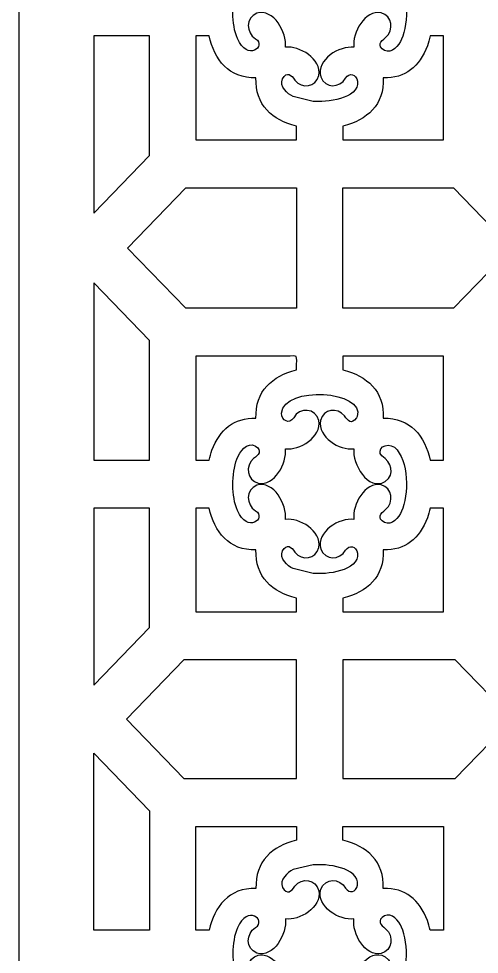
# Model space of a CAD drawing. Header units: centimetres. Extents: x -9.4 to 5.8, y -13.4 to 10.3.
# Drawn here: x -1.39 to 1.77, y -1.57 to 4.87 of the extents above; entities that cross this region are included whole.
import ezdxf

# ---------------------------------------------------------------- set-up
doc = ezdxf.new("R2010")
doc.units = ezdxf.units.CM
doc.header["$MEASUREMENT"] = 0
doc.layers.add('layer 1', color=7, linetype='Continuous')

msp = doc.modelspace()

# ---------------------------------------------------------------- linework, layer by layer
at = {"layer": 'layer 1', "color": 177}
for points, knots in [([(-1.39408, -13.43584), (-1.39408, -13.43584), (-1.39408, 10.29681), (-1.39408, 10.29681), (-1.39408, 10.29681), (-1.39408, 10.29681), (5.82888, 10.29681), (5.82888, 10.29681), (5.82888, 10.29681), (5.82888, 10.29681), (5.82888, -13.43584), (5.82888, -13.43584), (5.82888, -13.43584), (5.82888, -13.43584), (-1.39408, -13.43584), (-1.39408, -13.43584)], [0, 0, 0, 0, 0.2, 0.2, 0.2, 0.2, 0.4, 0.4, 0.4, 0.4, 0.6, 0.6, 0.6, 0.6, 1, 1, 1, 1]), ([(0.10563, 5.08376), (0.07041, 4.98455), (0.06856, 4.82764), (0.11, 4.7302), (0.11, 4.7302), (0.17851, 4.56915), (0.3136, 4.67856), (0.23486, 4.72807), (0.23486, 4.72807), (0.16743, 4.77052), (0.16681, 4.87228), (0.24312, 4.90453), (0.24312, 4.90453), (0.35948, 4.93867), (0.45279, 4.77021), (0.44051, 4.66949), (0.44051, 4.66949), (0.53655, 4.68204), (0.68987, 4.59132), (0.67076, 4.47538), (0.67076, 4.47538), (0.64901, 4.39637), (0.55563, 4.382), (0.50535, 4.44368), (0.50535, 4.44368), (0.48109, 4.48052), (0.45059, 4.50663), (0.42015, 4.45287), (0.42015, 4.45287), (0.39602, 4.3988), (0.45395, 4.35111), (0.49419, 4.3306), (0.49419, 4.3306), (0.49419, 4.3306), (0.63198, 4.29804), (0.63198, 4.29804), (0.63198, 4.29804), (0.71293, 4.28931), (0.95144, 4.31195), (0.93661, 4.43704), (0.93661, 4.43704), (0.92611, 4.48384), (0.87915, 4.49941), (0.85428, 4.45712), (0.85428, 4.45712), (0.81315, 4.38718), (0.71444, 4.38733), (0.68342, 4.46565), (0.68342, 4.46565), (0.65036, 4.58561), (0.81365, 4.68254), (0.91101, 4.66949), (0.91101, 4.66949), (0.89881, 4.77094), (0.98678, 4.927), (1.09897, 4.90731), (1.09897, 4.90731), (1.17548, 4.88487), (1.18942, 4.78836), (1.12967, 4.73645), (1.12967, 4.73645), (1.09399, 4.71143), (1.06877, 4.67995), (1.12079, 4.64848), (1.12079, 4.64848), (1.17262, 4.62384), (1.2207, 4.68393), (1.23916, 4.72495), (1.23916, 4.72495), (1.28871, 4.83486), (1.29207, 5.07901), (1.19027, 5.16498), (1.19027, 5.16498), (1.1328, 5.20537), (1.05977, 5.15042), (1.1043, 5.1055), (1.1043, 5.1055), (1.16644, 5.06179), (1.19873, 4.98215), (1.12577, 4.92893), (1.12577, 4.92893), (1.00733, 4.86181), (0.89877, 5.05229), (0.91101, 5.1554), (0.91101, 5.1554), (0.81272, 5.14297), (0.66172, 5.23353), (0.68076, 5.3495), (0.68076, 5.3495), (0.7025, 5.42856), (0.79596, 5.44292), (0.84617, 5.38125), (0.84617, 5.38125), (0.86922, 5.34622), (0.89494, 5.31907), (0.92866, 5.36723), (0.92866, 5.36723), (0.92866, 5.36723), (0.93364, 5.37712), (0.93364, 5.37712), (0.93364, 5.37712), (0.99257, 5.55419), (0.43147, 5.59358), (0.41413, 5.39955), (0.41413, 5.39955), (0.4149, 5.34506), (0.46711, 5.32205), (0.49724, 5.36777), (0.49724, 5.36777), (0.53733, 5.44501), (0.6477, 5.43335), (0.67076, 5.34954), (0.67076, 5.34954), (0.68991, 5.23326), (0.53717, 5.14308), (0.44051, 5.1554), (0.44051, 5.1554), (0.45298, 5.05406), (0.36454, 4.89796), (0.25254, 4.91762), (0.25254, 4.91762), (0.17604, 4.9401), (0.1621, 5.03657), (0.2218, 5.08847), (0.2218, 5.08847), (0.25575, 5.11226), (0.28205, 5.13883), (0.2354, 5.17363), (0.2354, 5.17363), (0.17511, 5.20611), (0.12545, 5.13524), (0.10563, 5.08376)], [0, 0, 0, 0, 0.0294118, 0.0294118, 0.0294118, 0.0294118, 0.0588235, 0.0588235, 0.0588235, 0.0588235, 0.0882353, 0.0882353, 0.0882353, 0.0882353, 0.1176471, 0.1176471, 0.1176471, 0.1176471, 0.1470588, 0.1470588, 0.1470588, 0.1470588, 0.1764706, 0.1764706, 0.1764706, 0.1764706, 0.2058824, 0.2058824, 0.2058824, 0.2058824, 0.2352941, 0.2352941, 0.2352941, 0.2352941, 0.2647059, 0.2647059, 0.2647059, 0.2647059, 0.2941176, 0.2941176, 0.2941176, 0.2941176, 0.3235294, 0.3235294, 0.3235294, 0.3235294, 0.3529412, 0.3529412, 0.3529412, 0.3529412, 0.3823529, 0.3823529, 0.3823529, 0.3823529, 0.4117647, 0.4117647, 0.4117647, 0.4117647, 0.4411765, 0.4411765, 0.4411765, 0.4411765, 0.4705882, 0.4705882, 0.4705882, 0.4705882, 0.5, 0.5, 0.5, 0.5, 0.5294118, 0.5294118, 0.5294118, 0.5294118, 0.5588235, 0.5588235, 0.5588235, 0.5588235, 0.5882353, 0.5882353, 0.5882353, 0.5882353, 0.6176471, 0.6176471, 0.6176471, 0.6176471, 0.6470588, 0.6470588, 0.6470588, 0.6470588, 0.6764706, 0.6764706, 0.6764706, 0.6764706, 0.7058824, 0.7058824, 0.7058824, 0.7058824, 0.7352941, 0.7352941, 0.7352941, 0.7352941, 0.7647059, 0.7647059, 0.7647059, 0.7647059, 0.7941176, 0.7941176, 0.7941176, 0.7941176, 0.8235294, 0.8235294, 0.8235294, 0.8235294, 0.8529412, 0.8529412, 0.8529412, 0.8529412, 0.8823529, 0.8823529, 0.8823529, 0.8823529, 0.9117647, 0.9117647, 0.9117647, 0.9117647, 0.9411765, 0.9411765, 0.9411765, 0.9411765, 1, 1, 1, 1]), ([(-0.87816, 4.74765), (-0.87816, 4.74765), (-0.4944, 4.74765), (-0.4944, 4.74765), (-0.4944, 4.74765), (-0.4944, 4.74765), (-0.4944, 3.92525), (-0.4944, 3.92525), (-0.4944, 3.92525), (-0.4944, 3.92525), (-0.87816, 3.52889), (-0.87816, 3.52889), (-0.87816, 3.52889), (-0.87816, 3.52889), (-0.87816, 4.74765), (-0.87816, 4.74765)], [0, 0, 0, 0, 0.2, 0.2, 0.2, 0.2, 0.4, 0.4, 0.4, 0.4, 0.6, 0.6, 0.6, 0.6, 1, 1, 1, 1]), ([(-0.17525, 4.74765), (-0.17525, 4.74765), (-0.08476, 4.74765), (-0.08476, 4.74765), (-0.08476, 4.74765), (-0.04776, 4.58549), (0.05137, 4.45337), (0.23791, 4.46028), (0.23791, 4.46028), (0.2315, 4.27429), (0.34847, 4.16851), (0.51624, 4.12738), (0.51624, 4.12738), (0.51624, 4.12738), (0.51624, 4.03354), (0.51624, 4.03354), (0.51624, 4.03354), (0.51624, 4.03354), (-0.17525, 4.03354), (-0.17525, 4.03354), (-0.17525, 4.03354), (-0.17525, 4.03354), (-0.17525, 4.74765), (-0.17525, 4.74765)], [0, 0, 0, 0, 0.1428571, 0.1428571, 0.1428571, 0.1428571, 0.2857143, 0.2857143, 0.2857143, 0.2857143, 0.4285714, 0.4285714, 0.4285714, 0.4285714, 0.5714286, 0.5714286, 0.5714286, 0.5714286, 0.7142857, 0.7142857, 0.7142857, 0.7142857, 1, 1, 1, 1]), ([(1.4355, 4.74765), (1.4355, 4.74765), (1.52688, 4.74765), (1.52688, 4.74765), (1.52688, 4.74765), (1.52688, 4.74765), (1.52688, 4.03354), (1.52688, 4.03354), (1.52688, 4.03354), (1.52688, 4.03354), (0.83539, 4.03354), (0.83539, 4.03354), (0.83539, 4.03354), (0.83539, 4.03354), (0.83539, 4.12723), (0.83539, 4.12723), (0.83539, 4.12723), (1.00296, 4.16948), (1.1201, 4.27379), (1.11361, 4.46028), (1.11361, 4.46028), (1.26534, 4.45468), (1.36201, 4.53702), (1.41666, 4.67999), (1.41666, 4.67999), (1.42396, 4.70131), (1.43025, 4.72402), (1.4355, 4.74765)], [0, 0, 0, 0, 0.125, 0.125, 0.125, 0.125, 0.25, 0.25, 0.25, 0.25, 0.375, 0.375, 0.375, 0.375, 0.5, 0.5, 0.5, 0.5, 0.625, 0.625, 0.625, 0.625, 0.75, 0.75, 0.75, 0.75, 1, 1, 1, 1]), ([(0.51624, 2.87533), (0.51624, 2.87533), (0.51624, 3.70396), (0.51624, 3.70396), (0.51624, 3.70396), (0.51624, 3.70396), (-0.2453, 3.70396), (-0.2453, 3.70396), (-0.2453, 3.70396), (-0.2453, 3.70396), (-0.64648, 3.28964), (-0.64648, 3.28964), (-0.64648, 3.28964), (-0.64648, 3.28964), (-0.2453, 2.87533), (-0.2453, 2.87533), (-0.2453, 2.87533), (-0.2453, 2.87533), (0.51624, 2.87533), (0.51624, 2.87533)], [0, 0, 0, 0, 0.1666667, 0.1666667, 0.1666667, 0.1666667, 0.3333333, 0.3333333, 0.3333333, 0.3333333, 0.5, 0.5, 0.5, 0.5, 0.6666667, 0.6666667, 0.6666667, 0.6666667, 1, 1, 1, 1]), ([(0.83539, 3.70396), (0.83539, 3.70396), (0.83539, 2.87533), (0.83539, 2.87533), (0.83539, 2.87533), (0.83539, 2.87533), (1.59693, 2.87533), (1.59693, 2.87533), (1.59693, 2.87533), (1.59693, 2.87533), (1.99811, 3.28964), (1.99811, 3.28964), (1.99811, 3.28964), (1.99811, 3.28964), (1.59693, 3.70396), (1.59693, 3.70396), (1.59693, 3.70396), (1.59693, 3.70396), (0.83539, 3.70396), (0.83539, 3.70396)], [0, 0, 0, 0, 0.1666667, 0.1666667, 0.1666667, 0.1666667, 0.3333333, 0.3333333, 0.3333333, 0.3333333, 0.5, 0.5, 0.5, 0.5, 0.6666667, 0.6666667, 0.6666667, 0.6666667, 1, 1, 1, 1]), ([(-0.4944, 1.83163), (-0.4944, 1.83163), (-0.87816, 1.83163), (-0.87816, 1.83163), (-0.87816, 1.83163), (-0.87816, 1.83163), (-0.87816, 3.05039), (-0.87816, 3.05039), (-0.87816, 3.05039), (-0.87816, 3.05039), (-0.4944, 2.65408), (-0.4944, 2.65408), (-0.4944, 2.65408), (-0.4944, 2.65408), (-0.4944, 1.83163), (-0.4944, 1.83163)], [0, 0, 0, 0, 0.2, 0.2, 0.2, 0.2, 0.4, 0.4, 0.4, 0.4, 0.6, 0.6, 0.6, 0.6, 1, 1, 1, 1]), ([(-0.08395, 1.83163), (-0.08395, 1.83163), (-0.17525, 1.83163), (-0.17525, 1.83163), (-0.17525, 1.83163), (-0.17525, 1.83163), (-0.17525, 2.54575), (-0.17525, 2.54575), (-0.17525, 2.54575), (0.03164, 2.54575), (0.23852, 2.54575), (0.44541, 2.54575), (0.44541, 2.54575), (0.53462, 2.54575), (0.51624, 2.56919), (0.51624, 2.4521), (0.51624, 2.4521), (0.34878, 2.40988), (0.23146, 2.30534), (0.23791, 2.119), (0.23791, 2.119), (0.08594, 2.12468), (-0.01077, 2.04195), (-0.06534, 1.89875), (-0.06534, 1.89875), (-0.07256, 1.87763), (-0.07877, 1.85511), (-0.08395, 1.83163)], [0, 0, 0, 0, 0.125, 0.125, 0.125, 0.125, 0.25, 0.25, 0.25, 0.25, 0.375, 0.375, 0.375, 0.375, 0.5, 0.5, 0.5, 0.5, 0.625, 0.625, 0.625, 0.625, 0.75, 0.75, 0.75, 0.75, 1, 1, 1, 1]), ([(1.52688, 1.83163), (1.52688, 1.83163), (1.43643, 1.83163), (1.43643, 1.83163), (1.43643, 1.83163), (1.39939, 1.99391), (1.30003, 2.12591), (1.11361, 2.119), (1.11361, 2.119), (1.1201, 2.30492), (1.00304, 2.41073), (0.83539, 2.45186), (0.83539, 2.45186), (0.83539, 2.45186), (0.83539, 2.54575), (0.83539, 2.54575), (0.83539, 2.54575), (0.83539, 2.54575), (1.52688, 2.54575), (1.52688, 2.54575), (1.52688, 2.54575), (1.52688, 2.54575), (1.52688, 1.83163), (1.52688, 1.83163)], [0, 0, 0, 0, 0.1428571, 0.1428571, 0.1428571, 0.1428571, 0.2857143, 0.2857143, 0.2857143, 0.2857143, 0.4285714, 0.4285714, 0.4285714, 0.4285714, 0.5714286, 0.5714286, 0.5714286, 0.5714286, 0.7142857, 0.7142857, 0.7142857, 0.7142857, 1, 1, 1, 1]), ([(0.10563, 1.83816), (0.07041, 1.73894), (0.06856, 1.58199), (0.11, 1.48456), (0.11, 1.48456), (0.17851, 1.32355), (0.3136, 1.43296), (0.23486, 1.48247), (0.23486, 1.48247), (0.16743, 1.52487), (0.16681, 1.62664), (0.24312, 1.65892), (0.24312, 1.65892), (0.35948, 1.69306), (0.45279, 1.5246), (0.44051, 1.42388), (0.44051, 1.42388), (0.53655, 1.43644), (0.68987, 1.34572), (0.67076, 1.22978), (0.67076, 1.22978), (0.64901, 1.15073), (0.55563, 1.1364), (0.50535, 1.19804), (0.50535, 1.19804), (0.48109, 1.23488), (0.45059, 1.26099), (0.42015, 1.20727), (0.42015, 1.20727), (0.39602, 1.15316), (0.45395, 1.10546), (0.49419, 1.085), (0.49419, 1.085), (0.49419, 1.085), (0.63198, 1.05244), (0.63198, 1.05244), (0.63198, 1.05244), (0.71293, 1.04367), (0.95144, 1.06634), (0.93661, 1.19143), (0.93661, 1.19143), (0.92611, 1.23824), (0.87915, 1.2538), (0.85428, 1.21151), (0.85428, 1.21151), (0.81315, 1.14153), (0.71444, 1.14173), (0.68342, 1.22005), (0.68342, 1.22005), (0.65036, 1.34), (0.81365, 1.43694), (0.91101, 1.42388), (0.91101, 1.42388), (0.89881, 1.5253), (0.98678, 1.6814), (1.09897, 1.66167), (1.09897, 1.66167), (1.17548, 1.63923), (1.18942, 1.54276), (1.12967, 1.49081), (1.12967, 1.49081), (1.09399, 1.46579), (1.06877, 1.43435), (1.12079, 1.40284), (1.12079, 1.40284), (1.17262, 1.37824), (1.2207, 1.43833), (1.23916, 1.47934), (1.23916, 1.47934), (1.28871, 1.58925), (1.29207, 1.83337), (1.19027, 1.91934), (1.19027, 1.91934), (1.1328, 1.95977), (1.05977, 1.90482), (1.1043, 1.8599), (1.1043, 1.8599), (1.16644, 1.81618), (1.19873, 1.73655), (1.12577, 1.68333), (1.12577, 1.68333), (1.00733, 1.61621), (0.89877, 1.80664), (0.91101, 1.9098), (0.91101, 1.9098), (0.81272, 1.89736), (0.66172, 1.98789), (0.68076, 2.1039), (0.68076, 2.1039), (0.7025, 2.18292), (0.79596, 2.19732), (0.84617, 2.13561), (0.84617, 2.13561), (0.86922, 2.10058), (0.89494, 2.07343), (0.92866, 2.12159), (0.92866, 2.12159), (0.92866, 2.12159), (0.93364, 2.13147), (0.93364, 2.13147), (0.93364, 2.13147), (0.99257, 2.30859), (0.43147, 2.34798), (0.41413, 2.15395), (0.41413, 2.15395), (0.4149, 2.09946), (0.46711, 2.07644), (0.49724, 2.12217), (0.49724, 2.12217), (0.53733, 2.19937), (0.6477, 2.18771), (0.67076, 2.1039), (0.67076, 2.1039), (0.68991, 1.98765), (0.53717, 1.89748), (0.44051, 1.9098), (0.44051, 1.9098), (0.45298, 1.80842), (0.36454, 1.65236), (0.25254, 1.67198), (0.25254, 1.67198), (0.17604, 1.69449), (0.1621, 1.79096), (0.2218, 1.84283), (0.2218, 1.84283), (0.25575, 1.86662), (0.28205, 1.89319), (0.2354, 1.92799), (0.2354, 1.92799), (0.17511, 1.96047), (0.12545, 1.88964), (0.10563, 1.83816)], [0, 0, 0, 0, 0.0294118, 0.0294118, 0.0294118, 0.0294118, 0.0588235, 0.0588235, 0.0588235, 0.0588235, 0.0882353, 0.0882353, 0.0882353, 0.0882353, 0.1176471, 0.1176471, 0.1176471, 0.1176471, 0.1470588, 0.1470588, 0.1470588, 0.1470588, 0.1764706, 0.1764706, 0.1764706, 0.1764706, 0.2058824, 0.2058824, 0.2058824, 0.2058824, 0.2352941, 0.2352941, 0.2352941, 0.2352941, 0.2647059, 0.2647059, 0.2647059, 0.2647059, 0.2941176, 0.2941176, 0.2941176, 0.2941176, 0.3235294, 0.3235294, 0.3235294, 0.3235294, 0.3529412, 0.3529412, 0.3529412, 0.3529412, 0.3823529, 0.3823529, 0.3823529, 0.3823529, 0.4117647, 0.4117647, 0.4117647, 0.4117647, 0.4411765, 0.4411765, 0.4411765, 0.4411765, 0.4705882, 0.4705882, 0.4705882, 0.4705882, 0.5, 0.5, 0.5, 0.5, 0.5294118, 0.5294118, 0.5294118, 0.5294118, 0.5588235, 0.5588235, 0.5588235, 0.5588235, 0.5882353, 0.5882353, 0.5882353, 0.5882353, 0.6176471, 0.6176471, 0.6176471, 0.6176471, 0.6470588, 0.6470588, 0.6470588, 0.6470588, 0.6764706, 0.6764706, 0.6764706, 0.6764706, 0.7058824, 0.7058824, 0.7058824, 0.7058824, 0.7352941, 0.7352941, 0.7352941, 0.7352941, 0.7647059, 0.7647059, 0.7647059, 0.7647059, 0.7941176, 0.7941176, 0.7941176, 0.7941176, 0.8235294, 0.8235294, 0.8235294, 0.8235294, 0.8529412, 0.8529412, 0.8529412, 0.8529412, 0.8823529, 0.8823529, 0.8823529, 0.8823529, 0.9117647, 0.9117647, 0.9117647, 0.9117647, 0.9411765, 0.9411765, 0.9411765, 0.9411765, 1, 1, 1, 1]), ([(-0.87816, 1.50201), (-0.87816, 1.50201), (-0.4944, 1.50201), (-0.4944, 1.50201), (-0.4944, 1.50201), (-0.4944, 1.50201), (-0.4944, 0.6796), (-0.4944, 0.6796), (-0.4944, 0.6796), (-0.4944, 0.6796), (-0.87816, 0.28329), (-0.87816, 0.28329), (-0.87816, 0.28329), (-0.87816, 0.28329), (-0.87816, 1.50201), (-0.87816, 1.50201)], [0, 0, 0, 0, 0.2, 0.2, 0.2, 0.2, 0.4, 0.4, 0.4, 0.4, 0.6, 0.6, 0.6, 0.6, 1, 1, 1, 1]), ([(-0.17525, 1.50201), (-0.17525, 1.50201), (-0.08476, 1.50201), (-0.08476, 1.50201), (-0.08476, 1.50201), (-0.04776, 1.33989), (0.05137, 1.20777), (0.23791, 1.21464), (0.23791, 1.21464), (0.2315, 1.02869), (0.34851, 0.92287), (0.51624, 0.88178), (0.51624, 0.88178), (0.51624, 0.88178), (0.51624, 0.78793), (0.51624, 0.78793), (0.51624, 0.78793), (0.51624, 0.78793), (-0.17525, 0.78793), (-0.17525, 0.78793), (-0.17525, 0.78793), (-0.17525, 0.78793), (-0.17525, 1.50201), (-0.17525, 1.50201)], [0, 0, 0, 0, 0.1428571, 0.1428571, 0.1428571, 0.1428571, 0.2857143, 0.2857143, 0.2857143, 0.2857143, 0.4285714, 0.4285714, 0.4285714, 0.4285714, 0.5714286, 0.5714286, 0.5714286, 0.5714286, 0.7142857, 0.7142857, 0.7142857, 0.7142857, 1, 1, 1, 1]), ([(1.4355, 1.50201), (1.4355, 1.50201), (1.52688, 1.50201), (1.52688, 1.50201), (1.52688, 1.50201), (1.52688, 1.50201), (1.52688, 0.78793), (1.52688, 0.78793), (1.52688, 0.78793), (1.52688, 0.78793), (0.83539, 0.78793), (0.83539, 0.78793), (0.83539, 0.78793), (0.83539, 0.78793), (0.83539, 0.88159), (0.83539, 0.88159), (0.83539, 0.88159), (1.00296, 0.92384), (1.1201, 1.02819), (1.11361, 1.21464), (1.11361, 1.21464), (1.26534, 1.20904), (1.36201, 1.29138), (1.41666, 1.43435), (1.41666, 1.43435), (1.42396, 1.45567), (1.43025, 1.47838), (1.4355, 1.50201)], [0, 0, 0, 0, 0.125, 0.125, 0.125, 0.125, 0.25, 0.25, 0.25, 0.25, 0.375, 0.375, 0.375, 0.375, 0.5, 0.5, 0.5, 0.5, 0.625, 0.625, 0.625, 0.625, 0.75, 0.75, 0.75, 0.75, 1, 1, 1, 1]), ([(-0.65247, 0.05022), (-0.65247, 0.05022), (-0.65247, 0.05022), (-0.65247, 0.05022), (-0.65247, 0.05022), (-0.65247, 0.05022), (-0.65247, 0.05022), (-0.65247, 0.05022), (-0.65247, 0.05022), (-0.65247, 0.05022), (-0.65247, 0.05022), (-0.65247, 0.05022), (-0.65247, 0.05022), (-0.65247, 0.05022), (-0.65247, 0.05022), (-0.65247, 0.05022), (-0.65247, 0.05022), (-0.65247, 0.05022), (-0.25731, 0.45831), (-0.25731, 0.45831), (-0.25731, 0.45831), (-0.25731, 0.45831), (0.51624, 0.45831), (0.51624, 0.45831), (0.51624, 0.45831), (0.51624, 0.45831), (0.51624, 0.05022), (0.51624, 0.05022), (0.51624, 0.05022), (0.51624, 0.05022), (0.51624, 0.05022), (0.51624, 0.05022), (0.51624, 0.05022), (0.51624, 0.05022), (0.51624, -0.35792), (0.51624, -0.35792), (0.51624, -0.35792), (0.51624, -0.35792), (-0.25731, -0.35792), (-0.25731, -0.35792), (-0.25731, -0.35792), (-0.25731, -0.35792), (-0.65247, 0.05022), (-0.65247, 0.05022)], [0, 0, 0, 0, 0.0833333, 0.0833333, 0.0833333, 0.0833333, 0.1666667, 0.1666667, 0.1666667, 0.1666667, 0.25, 0.25, 0.25, 0.25, 0.3333333, 0.3333333, 0.3333333, 0.3333333, 0.4166667, 0.4166667, 0.4166667, 0.4166667, 0.5, 0.5, 0.5, 0.5, 0.5833333, 0.5833333, 0.5833333, 0.5833333, 0.6666667, 0.6666667, 0.6666667, 0.6666667, 0.75, 0.75, 0.75, 0.75, 0.8333333, 0.8333333, 0.8333333, 0.8333333, 1, 1, 1, 1]), ([(2.0041, 0.05022), (2.0041, 0.05022), (2.0041, 0.05022), (2.0041, 0.05022), (2.0041, 0.05022), (2.0041, 0.05022), (1.60894, -0.35792), (1.60894, -0.35792), (1.60894, -0.35792), (1.60894, -0.35792), (0.83539, -0.35792), (0.83539, -0.35792), (0.83539, -0.35792), (0.83539, -0.35792), (0.83539, 0.05022), (0.83539, 0.05022), (0.83539, 0.05022), (0.83539, 0.05022), (0.83539, 0.05022), (0.83539, 0.05022), (0.83539, 0.05022), (0.83539, 0.05022), (0.83539, 0.45831), (0.83539, 0.45831), (0.83539, 0.45831), (0.83539, 0.45831), (1.60894, 0.45831), (1.60894, 0.45831), (1.60894, 0.45831), (1.60894, 0.45831), (2.0041, 0.05022), (2.0041, 0.05022), (2.0041, 0.05022), (2.0041, 0.05022), (2.0041, 0.05022), (2.0041, 0.05022), (2.0041, 0.05022), (2.0041, 0.05022), (2.0041, 0.05022), (2.0041, 0.05022), (2.0041, 0.05022), (2.0041, 0.05022), (2.0041, 0.05022), (2.0041, 0.05022)], [0, 0, 0, 0, 0.0833333, 0.0833333, 0.0833333, 0.0833333, 0.1666667, 0.1666667, 0.1666667, 0.1666667, 0.25, 0.25, 0.25, 0.25, 0.3333333, 0.3333333, 0.3333333, 0.3333333, 0.4166667, 0.4166667, 0.4166667, 0.4166667, 0.5, 0.5, 0.5, 0.5, 0.5833333, 0.5833333, 0.5833333, 0.5833333, 0.6666667, 0.6666667, 0.6666667, 0.6666667, 0.75, 0.75, 0.75, 0.75, 0.8333333, 0.8333333, 0.8333333, 0.8333333, 1, 1, 1, 1]), ([(-0.87816, -1.40161), (-0.87816, -1.40161), (-0.4944, -1.40161), (-0.4944, -1.40161), (-0.4944, -1.40161), (-0.4944, -1.40161), (-0.4944, -0.57917), (-0.4944, -0.57917), (-0.4944, -0.57917), (-0.4944, -0.57917), (-0.87816, -0.18285), (-0.87816, -0.18285), (-0.87816, -0.18285), (-0.87816, -0.18285), (-0.87816, -1.40161), (-0.87816, -1.40161)], [0, 0, 0, 0, 0.2, 0.2, 0.2, 0.2, 0.4, 0.4, 0.4, 0.4, 0.6, 0.6, 0.6, 0.6, 1, 1, 1, 1]), ([(-0.17525, -1.40161), (-0.17525, -1.40161), (-0.08476, -1.40161), (-0.08476, -1.40161), (-0.08476, -1.40161), (-0.04776, -1.23945), (0.05137, -1.10733), (0.23791, -1.11421), (0.23791, -1.11421), (0.2315, -0.92825), (0.34851, -0.82247), (0.51624, -0.78134), (0.51624, -0.78134), (0.51624, -0.78134), (0.51624, -0.6875), (0.51624, -0.6875), (0.51624, -0.6875), (0.51624, -0.6875), (-0.17525, -0.6875), (-0.17525, -0.6875), (-0.17525, -0.6875), (-0.17525, -0.6875), (-0.17525, -1.40161), (-0.17525, -1.40161)], [0, 0, 0, 0, 0.1428571, 0.1428571, 0.1428571, 0.1428571, 0.2857143, 0.2857143, 0.2857143, 0.2857143, 0.4285714, 0.4285714, 0.4285714, 0.4285714, 0.5714286, 0.5714286, 0.5714286, 0.5714286, 0.7142857, 0.7142857, 0.7142857, 0.7142857, 1, 1, 1, 1]), ([(1.4355, -1.40161), (1.4355, -1.40161), (1.52688, -1.40161), (1.52688, -1.40161), (1.52688, -1.40161), (1.52688, -1.40161), (1.52688, -0.6875), (1.52688, -0.6875), (1.52688, -0.6875), (1.52688, -0.6875), (0.83539, -0.6875), (0.83539, -0.6875), (0.83539, -0.6875), (0.83539, -0.6875), (0.83539, -0.78119), (0.83539, -0.78119), (0.83539, -0.78119), (1.00296, -0.82344), (1.1201, -0.92775), (1.11361, -1.11421), (1.11361, -1.11421), (1.26534, -1.10864), (1.36201, -1.19098), (1.41666, -1.33391), (1.41666, -1.33391), (1.42396, -1.35527), (1.43025, -1.37794), (1.4355, -1.40161)], [0, 0, 0, 0, 0.125, 0.125, 0.125, 0.125, 0.25, 0.25, 0.25, 0.25, 0.375, 0.375, 0.375, 0.375, 0.5, 0.5, 0.5, 0.5, 0.625, 0.625, 0.625, 0.625, 0.75, 0.75, 0.75, 0.75, 1, 1, 1, 1]), ([(0.10563, -1.73772), (0.07041, -1.63851), (0.06856, -1.4816), (0.11, -1.38412), (0.11, -1.38412), (0.17851, -1.22311), (0.3136, -1.33252), (0.23486, -1.38203), (0.23486, -1.38203), (0.16743, -1.42444), (0.16681, -1.5262), (0.24312, -1.55849), (0.24312, -1.55849), (0.35948, -1.59263), (0.45279, -1.42417), (0.44051, -1.32345), (0.44051, -1.32345), (0.53655, -1.336), (0.68987, -1.24528), (0.67076, -1.12934), (0.67076, -1.12934), (0.64901, -1.05033), (0.55563, -1.03596), (0.50535, -1.0976), (0.50535, -1.0976), (0.48109, -1.13448), (0.45059, -1.16059), (0.42015, -1.10683), (0.42015, -1.10683), (0.39602, -1.05272), (0.45395, -1.00503), (0.49419, -0.98456), (0.49419, -0.98456), (0.49419, -0.98456), (0.63198, -0.952), (0.63198, -0.952), (0.63198, -0.952), (0.71293, -0.94324), (0.95144, -0.96591), (0.93661, -1.091), (0.93661, -1.091), (0.92611, -1.1378), (0.87915, -1.15337), (0.85428, -1.11108), (0.85428, -1.11108), (0.81315, -1.0411), (0.71444, -1.04129), (0.68342, -1.11961), (0.68342, -1.11961), (0.65036, -1.23957), (0.81365, -1.3365), (0.91101, -1.32345), (0.91101, -1.32345), (0.89881, -1.4249), (0.98678, -1.58096), (1.09897, -1.56127), (1.09897, -1.56127), (1.17548, -1.53883), (1.18942, -1.44232), (1.12967, -1.39041), (1.12967, -1.39041), (1.09399, -1.36539), (1.06877, -1.33391), (1.12079, -1.30244), (1.12079, -1.30244), (1.17262, -1.2778), (1.2207, -1.33789), (1.23916, -1.37891), (1.23916, -1.37891), (1.28871, -1.48882), (1.29207, -1.73293), (1.19027, -1.8189), (1.19027, -1.8189), (1.1328, -1.85934), (1.05977, -1.80438), (1.1043, -1.75946), (1.1043, -1.75946), (1.16644, -1.71575), (1.19873, -1.63611), (1.12577, -1.58289), (1.12577, -1.58289), (1.00733, -1.51577), (0.89877, -1.70621), (0.91101, -1.80936), (0.91101, -1.80936), (0.81272, -1.79693), (0.66172, -1.88749), (0.68076, -2.00346), (0.68076, -2.00346), (0.7025, -2.08252), (0.79596, -2.09689), (0.84617, -2.03521), (0.84617, -2.03521), (0.86922, -2.00014), (0.89494, -1.97299), (0.92866, -2.02115), (0.92866, -2.02115), (0.92866, -2.02115), (0.93364, -2.03104), (0.93364, -2.03104), (0.93364, -2.03104), (0.99257, -2.20815), (0.43147, -2.24754), (0.41413, -2.05352), (0.41413, -2.05352), (0.4149, -1.99902), (0.46711, -1.97601), (0.49724, -2.02173), (0.49724, -2.02173), (0.53733, -2.09893), (0.6477, -2.08731), (0.67076, -2.00346), (0.67076, -2.00346), (0.68991, -1.88722), (0.53717, -1.79704), (0.44051, -1.80936), (0.44051, -1.80936), (0.45298, -1.70802), (0.36454, -1.55192), (0.25254, -1.57158), (0.25254, -1.57158), (0.17604, -1.59406), (0.1621, -1.69053), (0.2218, -1.74243), (0.2218, -1.74243), (0.25575, -1.76622), (0.28205, -1.79279), (0.2354, -1.82755), (0.2354, -1.82755), (0.17511, -1.86007), (0.12545, -1.7892), (0.10563, -1.73772)], [0, 0, 0, 0, 0.0294118, 0.0294118, 0.0294118, 0.0294118, 0.0588235, 0.0588235, 0.0588235, 0.0588235, 0.0882353, 0.0882353, 0.0882353, 0.0882353, 0.1176471, 0.1176471, 0.1176471, 0.1176471, 0.1470588, 0.1470588, 0.1470588, 0.1470588, 0.1764706, 0.1764706, 0.1764706, 0.1764706, 0.2058824, 0.2058824, 0.2058824, 0.2058824, 0.2352941, 0.2352941, 0.2352941, 0.2352941, 0.2647059, 0.2647059, 0.2647059, 0.2647059, 0.2941176, 0.2941176, 0.2941176, 0.2941176, 0.3235294, 0.3235294, 0.3235294, 0.3235294, 0.3529412, 0.3529412, 0.3529412, 0.3529412, 0.3823529, 0.3823529, 0.3823529, 0.3823529, 0.4117647, 0.4117647, 0.4117647, 0.4117647, 0.4411765, 0.4411765, 0.4411765, 0.4411765, 0.4705882, 0.4705882, 0.4705882, 0.4705882, 0.5, 0.5, 0.5, 0.5, 0.5294118, 0.5294118, 0.5294118, 0.5294118, 0.5588235, 0.5588235, 0.5588235, 0.5588235, 0.5882353, 0.5882353, 0.5882353, 0.5882353, 0.6176471, 0.6176471, 0.6176471, 0.6176471, 0.6470588, 0.6470588, 0.6470588, 0.6470588, 0.6764706, 0.6764706, 0.6764706, 0.6764706, 0.7058824, 0.7058824, 0.7058824, 0.7058824, 0.7352941, 0.7352941, 0.7352941, 0.7352941, 0.7647059, 0.7647059, 0.7647059, 0.7647059, 0.7941176, 0.7941176, 0.7941176, 0.7941176, 0.8235294, 0.8235294, 0.8235294, 0.8235294, 0.8529412, 0.8529412, 0.8529412, 0.8529412, 0.8823529, 0.8823529, 0.8823529, 0.8823529, 0.9117647, 0.9117647, 0.9117647, 0.9117647, 0.9411765, 0.9411765, 0.9411765, 0.9411765, 1, 1, 1, 1])]:
    msp.add_open_spline(points, degree=3, knots=knots, dxfattribs=at)

doc.saveas('drawing.dxf')
